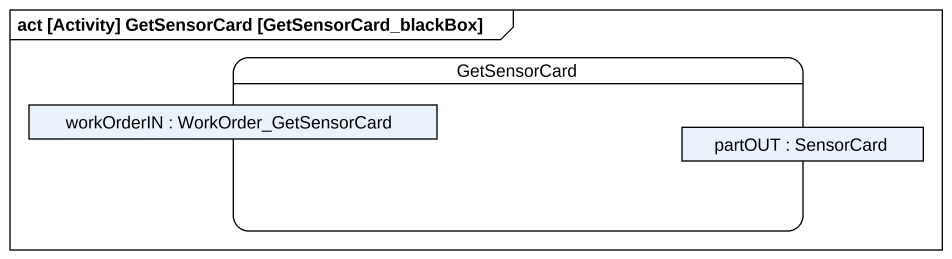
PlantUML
@startuml
mainframe act [Activity] GetSensorCard [GetSensorCard_blackBox]
hide empty description
state GetSensorCard {
  state "workOrderIN : WorkOrder_GetSensorCard" as workOrderIN <<object>>
  state "partOUT : SensorCard" as partOUT <<object>>
}
@enduml
